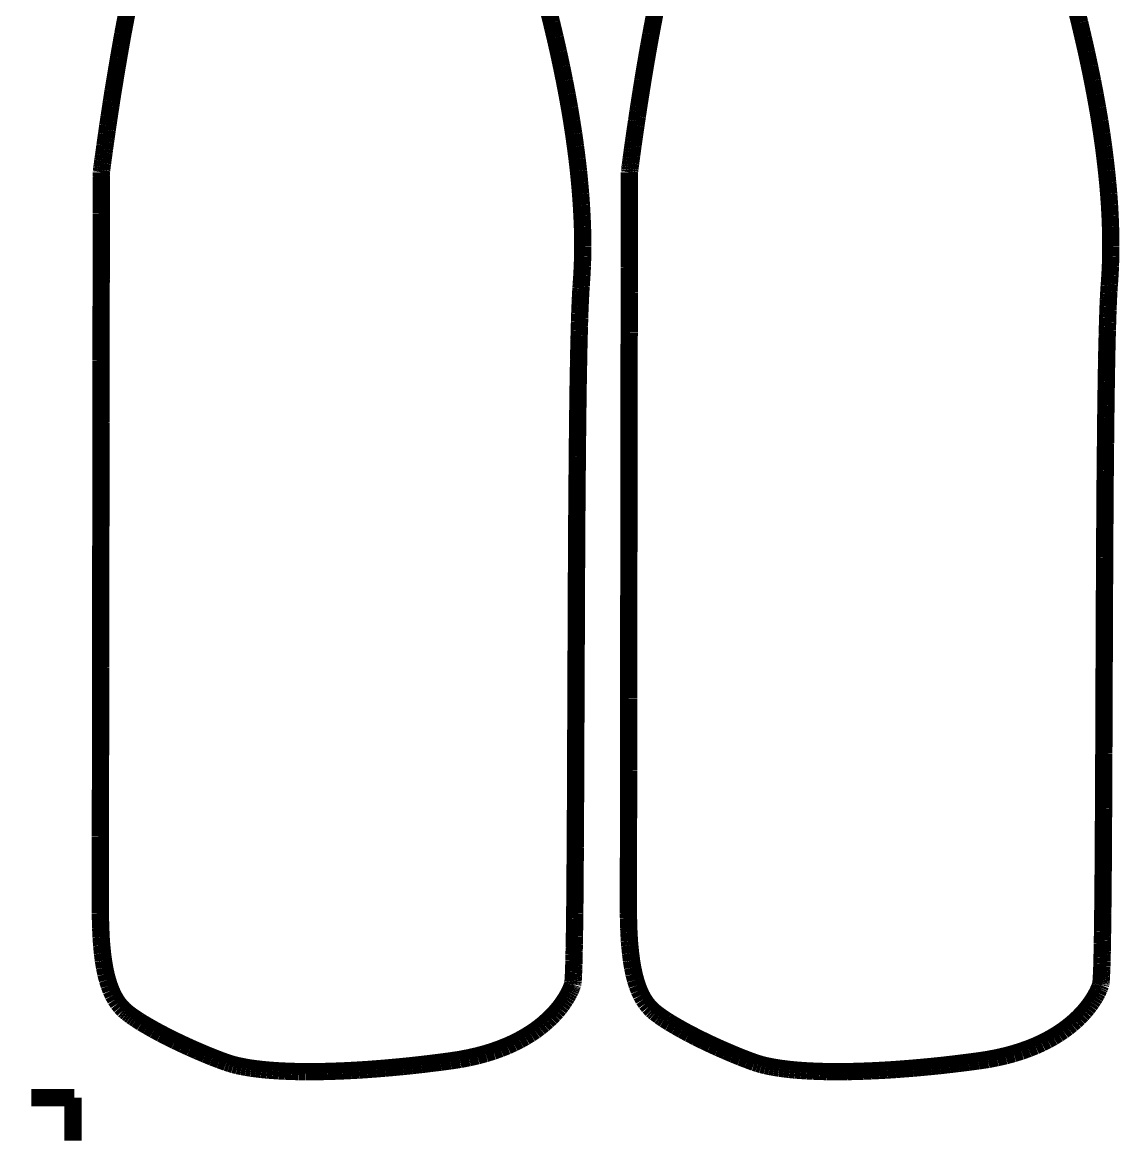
# Model space of a CAD drawing. Extents: x 0 to 49.7, y 1.1 to 69.1.
# Drawn here: x -0.04 to 22.01, y 1.08 to 23.75 of the extents above; entities that cross this region are included whole.
import ezdxf

# ---------------------------------------------------------------- set-up
doc = ezdxf.new("R2010")
doc.units = 0
doc.layers.get('0').update_dxf_attribs({"linetype": 'CONTINUOUS'})

msp = doc.modelspace()

# ---------------------------------------------------------------- linework, layer by layer
at = {"color": 24, "const_width": 0.348}
for points in [[(2.061, 23.983), (1.971, 23.508)], [(10.594, 23.742), (10.518, 24.048)], [(12.681, 23.983), (12.591, 23.508)], [(21.214, 23.742), (21.137, 24.048)], [(10.666, 23.441), (10.594, 23.742)], [(21.285, 23.441), (21.214, 23.742)], [(1.971, 23.508), (1.929, 23.272)], [(10.733, 23.147), (10.666, 23.441)], [(12.591, 23.508), (12.548, 23.272)], [(21.352, 23.147), (21.285, 23.441)], [(1.929, 23.272), (1.888, 23.038)], [(12.548, 23.272), (12.507, 23.038)], [(1.888, 23.038), (1.849, 22.808)], [(10.795, 22.858), (10.733, 23.147)], [(12.507, 23.038), (12.468, 22.808)], [(21.414, 22.858), (21.352, 23.147)], [(1.849, 22.808), (1.812, 22.584)], [(10.853, 22.575), (10.795, 22.858)], [(12.468, 22.808), (12.431, 22.584)], [(21.472, 22.575), (21.414, 22.858)], [(1.812, 22.584), (1.776, 22.366)], [(10.906, 22.298), (10.853, 22.575)], [(12.431, 22.584), (12.396, 22.366)], [(21.525, 22.298), (21.472, 22.575)], [(1.776, 22.366), (1.743, 22.156)], [(10.955, 22.027), (10.906, 22.298)], [(12.396, 22.366), (12.363, 22.156)], [(21.574, 22.027), (21.525, 22.298)], [(1.728, 22.054), (1.713, 21.955)], [(1.743, 22.156), (1.728, 22.054)], [(12.347, 22.054), (12.332, 21.955)], [(12.363, 22.156), (12.347, 22.054)], [(1.698, 21.858), (1.684, 21.764)], [(1.713, 21.955), (1.698, 21.858)], [(10.999, 21.762), (10.955, 22.027)], [(12.318, 21.858), (12.303, 21.764)], [(12.332, 21.955), (12.318, 21.858)], [(21.619, 21.762), (21.574, 22.027)], [(1.67, 21.673), (1.658, 21.585)], [(1.684, 21.764), (1.67, 21.673)], [(11.039, 21.503), (10.999, 21.762)], [(12.29, 21.673), (12.277, 21.585)], [(12.303, 21.764), (12.29, 21.673)], [(21.659, 21.503), (21.619, 21.762)], [(1.634, 21.42), (1.623, 21.343)], [(1.645, 21.501), (1.634, 21.42)], [(1.658, 21.585), (1.645, 21.501)], [(11.075, 21.249), (11.039, 21.503)], [(12.253, 21.42), (12.242, 21.343)], [(12.265, 21.501), (12.253, 21.42)], [(12.277, 21.585), (12.265, 21.501)], [(21.695, 21.249), (21.659, 21.503)], [(1.603, 21.199), (1.594, 21.134)], [(1.612, 21.269), (1.603, 21.199)], [(1.623, 21.343), (1.612, 21.269)], [(11.107, 21.002), (11.075, 21.249)], [(12.222, 21.199), (12.213, 21.134)], [(12.232, 21.269), (12.222, 21.199)], [(12.242, 21.343), (12.232, 21.269)], [(21.726, 21.002), (21.695, 21.249)], [(1.564, 20.916), (1.558, 20.874)], [(1.57, 20.964), (1.564, 20.916)], [(1.577, 21.016), (1.57, 20.964)], [(1.585, 21.073), (1.577, 21.016)], [(1.594, 21.134), (1.585, 21.073)], [(11.135, 20.76), (11.107, 21.002)], [(12.184, 20.916), (12.178, 20.874)], [(12.19, 20.964), (12.184, 20.916)], [(12.197, 21.016), (12.19, 20.964)], [(12.205, 21.073), (12.197, 21.016)], [(12.213, 21.134), (12.205, 21.073)], [(21.754, 20.76), (21.726, 21.002)], [(1.541, 20.742), (1.54, 20.733)], [(1.54, 20.733), (1.54, 20.73)], [(1.54, 20.73), (1.54, 20.727)], [(1.54, 20.727), (1.54, 20.72)], [(1.54, 20.72), (1.54, 20.707)], [(1.54, 20.707), (1.54, 20.69)], [(1.54, 20.69), (1.54, 20.668)], [(1.543, 20.757), (1.541, 20.742)], [(1.546, 20.778), (1.543, 20.757)], [(1.549, 20.805), (1.546, 20.778)], [(1.553, 20.837), (1.549, 20.805)], [(1.558, 20.874), (1.553, 20.837)], [(11.158, 20.525), (11.135, 20.76)], [(12.16, 20.733), (12.159, 20.73)], [(12.159, 20.73), (12.159, 20.727)], [(12.159, 20.727), (12.159, 20.72)], [(12.159, 20.72), (12.159, 20.707)], [(12.159, 20.707), (12.159, 20.69)], [(12.159, 20.69), (12.159, 20.668)], [(12.161, 20.742), (12.16, 20.733)], [(12.163, 20.757), (12.161, 20.742)], [(12.165, 20.778), (12.163, 20.757)], [(12.169, 20.805), (12.165, 20.778)], [(12.173, 20.837), (12.169, 20.805)], [(12.178, 20.874), (12.173, 20.837)], [(21.778, 20.525), (21.754, 20.76)], [(1.539, 20.575), (1.539, 20.535)], [(1.539, 20.535), (1.539, 20.491)], [(1.539, 20.491), (1.539, 20.443)], [(1.54, 20.668), (1.539, 20.642)], [(1.539, 20.642), (1.539, 20.611)], [(1.539, 20.611), (1.539, 20.575)], [(11.178, 20.295), (11.158, 20.525)], [(12.159, 20.668), (12.159, 20.642)], [(12.159, 20.642), (12.159, 20.611)], [(12.159, 20.611), (12.159, 20.575)], [(12.159, 20.575), (12.159, 20.535)], [(12.159, 20.535), (12.159, 20.491)], [(12.159, 20.491), (12.159, 20.443)], [(21.798, 20.295), (21.778, 20.525)], [(1.539, 20.443), (1.539, 20.39)], [(1.539, 20.39), (1.539, 20.333)], [(1.539, 20.333), (1.539, 20.272)], [(1.539, 20.272), (1.539, 20.207)], [(11.194, 20.071), (11.178, 20.295)], [(12.159, 20.443), (12.159, 20.39)], [(12.159, 20.39), (12.159, 20.333)], [(12.159, 20.333), (12.159, 20.272)], [(12.159, 20.272), (12.158, 20.207)], [(21.814, 20.071), (21.798, 20.295)], [(1.539, 20.207), (1.539, 20.138)], [(1.539, 20.138), (1.539, 20.066)], [(1.539, 20.066), (1.539, 19.99)], [(11.206, 19.853), (11.194, 20.071)], [(12.158, 20.207), (12.158, 20.138)], [(12.158, 20.138), (12.158, 20.066)], [(12.158, 20.066), (12.158, 19.99)], [(21.826, 19.853), (21.814, 20.071)], [(1.538, 19.91), (1.538, 19.826)], [(1.538, 19.826), (1.538, 19.739)], [(1.539, 19.99), (1.538, 19.91)], [(11.215, 19.641), (11.206, 19.853)], [(12.158, 19.99), (12.158, 19.91)], [(12.158, 19.91), (12.158, 19.826)], [(12.158, 19.826), (12.158, 19.739)], [(21.834, 19.641), (21.826, 19.853)], [(1.538, 19.739), (1.538, 19.648)], [(1.538, 19.648), (1.538, 19.555)], [(1.538, 19.555), (1.538, 19.457)], [(11.22, 19.435), (11.215, 19.641)], [(12.158, 19.739), (12.158, 19.648)], [(12.158, 19.648), (12.158, 19.555)], [(12.158, 19.555), (12.157, 19.457)], [(21.839, 19.435), (21.834, 19.641)], [(1.538, 19.457), (1.538, 19.357)], [(1.538, 19.357), (1.537, 19.254)], [(11.221, 19.234), (11.22, 19.435)], [(12.157, 19.457), (12.157, 19.357)], [(12.157, 19.357), (12.157, 19.254)], [(21.84, 19.234), (21.839, 19.435)], [(1.537, 19.254), (1.537, 19.147)], [(1.537, 19.147), (1.537, 19.037)], [(11.219, 19.04), (11.221, 19.234)], [(12.157, 19.254), (12.157, 19.147)], [(12.157, 19.147), (12.157, 19.037)], [(21.838, 19.04), (21.84, 19.234)], [(1.537, 19.037), (1.537, 18.925)], [(1.537, 18.925), (1.537, 18.81)], [(11.213, 18.851), (11.219, 19.04)], [(12.157, 19.037), (12.157, 18.925)], [(12.157, 18.925), (12.156, 18.81)], [(21.833, 18.851), (21.838, 19.04)], [(1.537, 18.81), (1.537, 18.692)], [(1.537, 18.692), (1.537, 18.571)], [(11.192, 18.492), (11.204, 18.669)], [(11.204, 18.669), (11.213, 18.851)], [(12.156, 18.81), (12.156, 18.692)], [(12.156, 18.692), (12.156, 18.571)], [(21.812, 18.492), (21.824, 18.669)], [(21.824, 18.669), (21.833, 18.851)], [(1.537, 18.571), (1.536, 18.447)], [(1.536, 18.447), (1.536, 18.322)], [(11.185, 18.398), (11.189, 18.447)], [(11.189, 18.447), (11.192, 18.492)], [(12.156, 18.571), (12.156, 18.447)], [(12.156, 18.447), (12.156, 18.322)], [(21.805, 18.398), (21.808, 18.447)], [(21.808, 18.447), (21.812, 18.492)], [(1.536, 18.322), (1.536, 18.062)], [(11.173, 18.167), (11.176, 18.229)], [(11.176, 18.229), (11.179, 18.289)], [(11.179, 18.289), (11.182, 18.345)], [(11.182, 18.345), (11.185, 18.398)], [(12.156, 18.322), (12.155, 18.062)], [(21.792, 18.167), (21.795, 18.229)], [(21.795, 18.229), (21.798, 18.289)], [(21.798, 18.289), (21.802, 18.345)], [(21.802, 18.345), (21.805, 18.398)], [(1.536, 18.062), (1.535, 17.794)], [(11.164, 17.958), (11.167, 18.031)], [(11.167, 18.031), (11.17, 18.1)], [(11.17, 18.1), (11.173, 18.167)], [(12.155, 18.062), (12.155, 17.794)], [(21.784, 17.958), (21.786, 18.031)], [(21.786, 18.031), (21.789, 18.1)], [(21.789, 18.1), (21.792, 18.167)], [(1.535, 17.794), (1.535, 17.517)], [(11.156, 17.721), (11.159, 17.803)], [(11.159, 17.803), (11.161, 17.882)], [(11.161, 17.882), (11.164, 17.958)], [(12.155, 17.794), (12.155, 17.517)], [(21.776, 17.721), (21.778, 17.803)], [(21.778, 17.803), (21.781, 17.882)], [(21.781, 17.882), (21.784, 17.958)], [(1.535, 17.517), (1.535, 17.232)], [(11.149, 17.458), (11.151, 17.548)], [(11.151, 17.548), (11.154, 17.636)], [(11.154, 17.636), (11.156, 17.721)], [(12.155, 17.517), (12.154, 17.232)], [(21.768, 17.458), (21.771, 17.548)], [(21.771, 17.548), (21.773, 17.636)], [(21.773, 17.636), (21.776, 17.721)], [(11.144, 17.268), (11.146, 17.364)], [(11.146, 17.364), (11.149, 17.458)], [(21.764, 17.268), (21.766, 17.364)], [(21.766, 17.364), (21.768, 17.458)], [(1.535, 17.232), (1.534, 16.94)], [(11.138, 16.964), (11.142, 17.169)], [(11.142, 17.169), (11.144, 17.268)], [(12.154, 17.232), (12.154, 16.94)], [(21.757, 16.964), (21.761, 17.169)], [(21.761, 17.169), (21.764, 17.268)], [(1.534, 16.94), (1.534, 16.64)], [(11.134, 16.749), (11.138, 16.964)], [(12.154, 16.94), (12.153, 16.64)], [(21.753, 16.749), (21.757, 16.964)], [(1.534, 16.64), (1.533, 16.335)], [(11.13, 16.524), (11.134, 16.749)], [(12.153, 16.64), (12.153, 16.335)], [(21.749, 16.524), (21.753, 16.749)], [(11.126, 16.291), (11.13, 16.524)], [(21.746, 16.291), (21.749, 16.524)], [(1.533, 16.335), (1.533, 16.024)], [(11.123, 16.049), (11.126, 16.291)], [(12.153, 16.335), (12.153, 16.024)], [(21.743, 16.049), (21.746, 16.291)], [(1.533, 16.024), (1.533, 15.707)], [(11.12, 15.8), (11.123, 16.049)], [(12.153, 16.024), (12.152, 15.707)], [(21.739, 15.8), (21.743, 16.049)], [(1.533, 15.707), (1.532, 15.387)], [(11.117, 15.543), (11.12, 15.8)], [(12.152, 15.707), (12.152, 15.387)], [(21.736, 15.543), (21.739, 15.8)], [(11.114, 15.279), (11.117, 15.543)], [(21.734, 15.279), (21.736, 15.543)], [(1.532, 15.387), (1.532, 15.062)], [(11.111, 15.009), (11.114, 15.279)], [(12.152, 15.387), (12.151, 15.062)], [(21.731, 15.009), (21.734, 15.279)], [(1.532, 15.062), (1.531, 14.735)], [(12.151, 15.062), (12.151, 14.735)], [(11.109, 14.734), (11.111, 15.009)], [(21.728, 14.734), (21.731, 15.009)], [(1.531, 14.735), (1.531, 14.405)], [(11.107, 14.452), (11.109, 14.734)], [(12.151, 14.735), (12.15, 14.405)], [(21.726, 14.452), (21.728, 14.734)], [(1.531, 14.405), (1.53, 13.739)], [(11.104, 14.166), (11.107, 14.452)], [(12.15, 14.405), (12.149, 13.739)], [(21.724, 14.166), (21.726, 14.452)], [(11.102, 13.876), (11.104, 14.166)], [(21.722, 13.876), (21.724, 14.166)], [(1.53, 13.739), (1.529, 13.07)], [(11.1, 13.582), (11.102, 13.876)], [(12.149, 13.739), (12.148, 13.07)], [(21.72, 13.582), (21.722, 13.876)], [(11.099, 13.284), (11.1, 13.582)], [(21.718, 13.284), (21.72, 13.582)], [(11.097, 12.984), (11.099, 13.284)], [(21.716, 12.984), (21.718, 13.284)], [(1.529, 13.07), (1.528, 12.402)], [(11.095, 12.681), (11.097, 12.984)], [(12.148, 13.07), (12.148, 12.402)], [(21.715, 12.681), (21.716, 12.984)], [(11.092, 12.071), (11.095, 12.681)], [(21.712, 12.071), (21.715, 12.681)], [(1.528, 12.402), (1.528, 12.07)], [(12.148, 12.402), (12.147, 12.07)], [(1.528, 12.07), (1.527, 11.741)], [(11.09, 11.457), (11.092, 12.071)], [(12.147, 12.07), (12.147, 11.741)], [(21.709, 11.457), (21.712, 12.071)], [(1.527, 11.741), (1.527, 11.414)], [(12.147, 11.741), (12.146, 11.414)], [(1.527, 11.414), (1.526, 11.091)], [(11.087, 10.844), (11.09, 11.457)], [(12.146, 11.414), (12.146, 11.091)], [(21.707, 10.844), (21.709, 11.457)], [(1.526, 11.091), (1.526, 10.772)], [(12.146, 11.091), (12.145, 10.772)], [(1.526, 10.772), (1.525, 10.457)], [(11.085, 10.236), (11.087, 10.844)], [(12.145, 10.772), (12.145, 10.457)], [(21.704, 10.236), (21.707, 10.844)], [(1.525, 10.457), (1.525, 10.148)], [(12.145, 10.457), (12.145, 10.148)], [(1.525, 10.148), (1.525, 9.844)], [(11.084, 9.935), (11.085, 10.236)], [(12.145, 10.148), (12.144, 9.844)], [(21.703, 9.935), (21.704, 10.236)], [(1.525, 9.844), (1.524, 9.547)], [(11.082, 9.636), (11.084, 9.935)], [(12.144, 9.844), (12.144, 9.547)], [(21.702, 9.636), (21.703, 9.935)], [(11.081, 9.341), (11.082, 9.636)], [(21.701, 9.341), (21.702, 9.636)], [(1.524, 9.547), (1.524, 9.257)], [(12.144, 9.547), (12.143, 9.257)], [(1.524, 9.257), (1.523, 8.974)], [(11.08, 9.049), (11.081, 9.341)], [(12.143, 9.257), (12.143, 8.974)], [(21.7, 9.049), (21.701, 9.341)], [(1.523, 8.974), (1.523, 8.7)], [(11.079, 8.761), (11.08, 9.049)], [(12.143, 8.974), (12.143, 8.7)], [(21.698, 8.761), (21.7, 9.049)], [(1.523, 8.7), (1.523, 8.434)], [(11.078, 8.478), (11.079, 8.761)], [(12.143, 8.7), (12.142, 8.434)], [(21.697, 8.478), (21.698, 8.761)], [(11.076, 8.201), (11.078, 8.478)], [(21.696, 8.201), (21.697, 8.478)], [(1.523, 8.434), (1.522, 8.178)], [(12.142, 8.434), (12.142, 8.178)], [(1.522, 8.178), (1.522, 8.054)], [(1.522, 8.054), (1.522, 7.932)], [(11.075, 7.929), (11.076, 8.201)], [(12.142, 8.178), (12.142, 8.054)], [(12.142, 8.054), (12.142, 7.932)], [(21.695, 7.929), (21.696, 8.201)], [(1.522, 7.932), (1.522, 7.813)], [(1.522, 7.813), (1.522, 7.697)], [(11.074, 7.663), (11.075, 7.929)], [(12.142, 7.932), (12.142, 7.813)], [(12.142, 7.813), (12.141, 7.697)], [(21.693, 7.663), (21.695, 7.929)], [(1.522, 7.697), (1.522, 7.583)], [(1.522, 7.583), (1.522, 7.472)], [(11.072, 7.404), (11.074, 7.663)], [(12.141, 7.697), (12.141, 7.583)], [(12.141, 7.583), (12.141, 7.472)], [(21.692, 7.404), (21.693, 7.663)], [(1.521, 7.365), (1.521, 7.26)], [(1.522, 7.472), (1.521, 7.365)], [(11.071, 7.152), (11.072, 7.404)], [(12.141, 7.472), (12.141, 7.365)], [(12.141, 7.365), (12.141, 7.26)], [(21.69, 7.152), (21.692, 7.404)], [(1.521, 7.26), (1.521, 7.158)], [(1.521, 7.158), (1.521, 7.06)], [(11.069, 6.907), (11.071, 7.152)], [(12.141, 7.26), (12.141, 7.158)], [(12.141, 7.158), (12.141, 7.06)], [(21.689, 6.907), (21.69, 7.152)], [(1.521, 7.06), (1.521, 6.965)], [(1.521, 6.965), (1.521, 6.873)], [(1.521, 6.873), (1.521, 6.785)], [(11.067, 6.671), (11.069, 6.907)], [(12.14, 6.873), (12.14, 6.785)], [(12.141, 7.06), (12.141, 6.965)], [(12.141, 6.965), (12.14, 6.873)], [(21.687, 6.671), (21.689, 6.907)], [(1.521, 6.785), (1.521, 6.7)], [(1.521, 6.7), (1.521, 6.619)], [(11.066, 6.443), (11.067, 6.671)], [(12.14, 6.785), (12.14, 6.7)], [(12.14, 6.7), (12.14, 6.619)], [(21.685, 6.443), (21.687, 6.671)], [(1.52, 6.467), (1.52, 6.397)], [(1.521, 6.619), (1.52, 6.541)], [(1.52, 6.541), (1.52, 6.467)], [(11.064, 6.225), (11.066, 6.443)], [(12.14, 6.619), (12.14, 6.541)], [(12.14, 6.541), (12.14, 6.467)], [(12.14, 6.467), (12.14, 6.397)], [(21.683, 6.225), (21.685, 6.443)], [(1.52, 6.397), (1.52, 6.33)], [(1.52, 6.33), (1.52, 6.268)], [(1.52, 6.268), (1.52, 6.21)], [(1.52, 6.21), (1.52, 6.155)], [(11.062, 6.016), (11.064, 6.225)], [(12.14, 6.397), (12.14, 6.33)], [(12.14, 6.33), (12.14, 6.268)], [(12.14, 6.268), (12.14, 6.21)], [(12.14, 6.21), (12.14, 6.155)], [(21.681, 6.016), (21.683, 6.225)], [(1.52, 6.155), (1.52, 6.105)], [(1.52, 6.105), (1.52, 6.059)], [(1.52, 6.059), (1.52, 6.018)], [(1.52, 6.018), (1.52, 5.981)], [(1.52, 5.981), (1.52, 5.948)], [(1.52, 5.948), (1.52, 5.92)], [(11.061, 5.916), (11.062, 6.016)], [(12.14, 6.155), (12.14, 6.105)], [(12.14, 6.105), (12.14, 6.059)], [(12.14, 6.059), (12.14, 6.018)], [(12.14, 6.018), (12.14, 5.981)], [(12.14, 5.981), (12.14, 5.948)], [(12.14, 5.948), (12.14, 5.92)], [(21.68, 5.916), (21.681, 6.016)], [(1.52, 5.92), (1.52, 5.818)], [(1.52, 5.818), (1.522, 5.718)], [(11.057, 5.63), (11.058, 5.722)], [(11.058, 5.722), (11.06, 5.818)], [(11.06, 5.818), (11.061, 5.916)], [(12.14, 5.92), (12.14, 5.818)], [(12.14, 5.818), (12.141, 5.718)], [(21.677, 5.63), (21.678, 5.722)], [(21.678, 5.722), (21.679, 5.818)], [(21.679, 5.818), (21.68, 5.916)], [(1.522, 5.718), (1.524, 5.622)], [(1.524, 5.622), (1.527, 5.528)], [(1.527, 5.528), (1.531, 5.437)], [(11.055, 5.453), (11.056, 5.54)], [(11.056, 5.54), (11.057, 5.63)], [(12.141, 5.718), (12.143, 5.622)], [(12.143, 5.622), (12.146, 5.528)], [(12.146, 5.528), (12.15, 5.437)], [(21.674, 5.453), (21.676, 5.54)], [(21.676, 5.54), (21.677, 5.63)], [(1.531, 5.437), (1.535, 5.349)], [(1.535, 5.349), (1.541, 5.263)], [(11.051, 5.21), (11.052, 5.288)], [(11.052, 5.288), (11.054, 5.369)], [(11.054, 5.369), (11.055, 5.453)], [(12.15, 5.437), (12.155, 5.349)], [(12.155, 5.349), (12.16, 5.263)], [(21.67, 5.21), (21.672, 5.288)], [(21.672, 5.288), (21.673, 5.369)], [(21.673, 5.369), (21.674, 5.453)], [(1.541, 5.263), (1.547, 5.18)], [(1.547, 5.18), (1.563, 5.022)], [(11.046, 4.995), (11.048, 5.063)], [(11.048, 5.063), (11.049, 5.135)], [(11.049, 5.135), (11.051, 5.21)], [(12.16, 5.263), (12.167, 5.18)], [(12.167, 5.18), (12.183, 5.022)], [(21.666, 4.995), (21.668, 5.063)], [(21.668, 5.063), (21.669, 5.135)], [(21.669, 5.135), (21.67, 5.21)], [(1.563, 5.022), (1.582, 4.873)], [(1.582, 4.873), (1.605, 4.735)], [(11.042, 4.809), (11.043, 4.868)], [(11.043, 4.868), (11.045, 4.93)], [(11.045, 4.93), (11.046, 4.995)], [(12.183, 5.022), (12.202, 4.873)], [(12.202, 4.873), (12.225, 4.735)], [(21.661, 4.809), (21.663, 4.868)], [(21.663, 4.868), (21.664, 4.93)], [(21.664, 4.93), (21.666, 4.995)], [(1.605, 4.735), (1.632, 4.606)], [(1.632, 4.606), (1.663, 4.486)], [(11.033, 4.57), (11.035, 4.611)], [(11.035, 4.611), (11.036, 4.655)], [(11.036, 4.655), (11.038, 4.703)], [(11.038, 4.703), (11.04, 4.754)], [(11.04, 4.754), (11.042, 4.809)], [(12.225, 4.735), (12.252, 4.606)], [(12.252, 4.606), (12.283, 4.486)], [(21.652, 4.57), (21.654, 4.611)], [(21.654, 4.611), (21.656, 4.655)], [(21.656, 4.655), (21.658, 4.703)], [(21.658, 4.703), (21.66, 4.754)], [(21.66, 4.754), (21.661, 4.809)], [(1.663, 4.486), (1.698, 4.376)], [(1.698, 4.376), (1.736, 4.274)], [(11.005, 4.358), (11.011, 4.375)], [(11.011, 4.375), (11.014, 4.385)], [(11.014, 4.385), (11.015, 4.389)], [(11.015, 4.389), (11.018, 4.397)], [(11.018, 4.397), (11.02, 4.41)], [(11.02, 4.41), (11.022, 4.426)], [(11.022, 4.426), (11.024, 4.447)], [(11.024, 4.447), (11.027, 4.472)], [(11.027, 4.472), (11.029, 4.501)], [(11.029, 4.501), (11.031, 4.534)], [(11.031, 4.534), (11.033, 4.57)], [(12.283, 4.486), (12.317, 4.376)], [(12.317, 4.376), (12.356, 4.274)], [(21.624, 4.358), (21.63, 4.375)], [(21.63, 4.375), (21.634, 4.385)], [(21.634, 4.385), (21.635, 4.389)], [(21.635, 4.389), (21.637, 4.397)], [(21.637, 4.397), (21.64, 4.41)], [(21.64, 4.41), (21.642, 4.426)], [(21.642, 4.426), (21.644, 4.447)], [(21.644, 4.447), (21.646, 4.472)], [(21.646, 4.472), (21.648, 4.501)], [(21.648, 4.501), (21.65, 4.534)], [(21.65, 4.534), (21.652, 4.57)], [(1.736, 4.274), (1.779, 4.181)], [(1.779, 4.181), (1.825, 4.096)], [(10.869, 4.091), (10.9, 4.142)], [(10.9, 4.142), (10.927, 4.19)], [(10.927, 4.19), (10.95, 4.233)], [(10.95, 4.233), (10.969, 4.272)], [(10.969, 4.272), (10.984, 4.306)], [(10.984, 4.306), (10.996, 4.335)], [(10.996, 4.335), (11.005, 4.358)], [(12.356, 4.274), (12.398, 4.181)], [(12.398, 4.181), (12.445, 4.096)], [(21.489, 4.091), (21.52, 4.142)], [(21.52, 4.142), (21.547, 4.19)], [(21.547, 4.19), (21.57, 4.233)], [(21.57, 4.233), (21.588, 4.272)], [(21.588, 4.272), (21.604, 4.306)], [(21.604, 4.306), (21.616, 4.335)], [(21.616, 4.335), (21.624, 4.358)], [(1.825, 4.096), (1.876, 4.019)], [(1.876, 4.019), (1.932, 3.95)], [(1.932, 3.95), (1.991, 3.888)], [(10.695, 3.858), (10.747, 3.92)], [(10.747, 3.92), (10.792, 3.979)], [(10.792, 3.979), (10.833, 4.037)], [(10.833, 4.037), (10.869, 4.091)], [(12.445, 4.096), (12.496, 4.019)], [(12.496, 4.019), (12.551, 3.95)], [(12.551, 3.95), (12.611, 3.888)], [(21.315, 3.858), (21.366, 3.92)], [(21.366, 3.92), (21.412, 3.979)], [(21.412, 3.979), (21.453, 4.037)], [(21.453, 4.037), (21.489, 4.091)], [(1.991, 3.888), (2.024, 3.859)], [(2.024, 3.859), (2.061, 3.828)], [(2.061, 3.828), (2.101, 3.797)], [(2.101, 3.797), (2.145, 3.764)], [(2.145, 3.764), (2.192, 3.731)], [(2.192, 3.731), (2.243, 3.697)], [(2.243, 3.697), (2.296, 3.663)], [(10.506, 3.665), (10.575, 3.73)], [(10.575, 3.73), (10.638, 3.795)], [(10.638, 3.795), (10.695, 3.858)], [(12.611, 3.888), (12.643, 3.859)], [(12.643, 3.859), (12.68, 3.828)], [(12.68, 3.828), (12.721, 3.797)], [(12.721, 3.797), (12.765, 3.764)], [(12.765, 3.764), (12.812, 3.731)], [(12.812, 3.731), (12.862, 3.697)], [(12.862, 3.697), (12.916, 3.663)], [(21.126, 3.665), (21.195, 3.73)], [(21.195, 3.73), (21.258, 3.795)], [(21.258, 3.795), (21.315, 3.858)], [(2.296, 3.663), (2.352, 3.627)], [(2.352, 3.627), (2.473, 3.556)], [(2.473, 3.556), (2.601, 3.483)], [(2.601, 3.483), (2.738, 3.409)], [(10.164, 3.403), (10.26, 3.467)], [(10.26, 3.467), (10.349, 3.533)], [(10.349, 3.533), (10.431, 3.599)], [(10.431, 3.599), (10.506, 3.665)], [(12.916, 3.663), (12.972, 3.627)], [(12.972, 3.627), (13.092, 3.556)], [(13.092, 3.556), (13.221, 3.483)], [(13.221, 3.483), (13.357, 3.409)], [(20.783, 3.403), (20.879, 3.467)], [(20.879, 3.467), (20.968, 3.533)], [(20.968, 3.533), (21.051, 3.599)], [(21.051, 3.599), (21.126, 3.665)], [(2.738, 3.409), (2.88, 3.336)], [(2.88, 3.336), (3.027, 3.263)], [(3.027, 3.263), (3.177, 3.192)], [(9.829, 3.217), (9.948, 3.277)], [(9.948, 3.277), (10.06, 3.339)], [(10.06, 3.339), (10.164, 3.403)], [(13.357, 3.409), (13.5, 3.336)], [(13.5, 3.336), (13.647, 3.263)], [(13.647, 3.263), (13.796, 3.192)], [(20.449, 3.217), (20.568, 3.277)], [(20.568, 3.277), (20.679, 3.339)], [(20.679, 3.339), (20.783, 3.403)], [(3.177, 3.192), (3.328, 3.122)], [(3.328, 3.122), (3.479, 3.056)], [(3.479, 3.056), (3.629, 2.992)], [(9.104, 2.961), (9.267, 3.005)], [(9.267, 3.005), (9.421, 3.053)], [(9.421, 3.053), (9.565, 3.105)], [(9.565, 3.105), (9.701, 3.159)], [(9.701, 3.159), (9.829, 3.217)], [(13.796, 3.192), (13.948, 3.122)], [(13.948, 3.122), (14.099, 3.056)], [(14.099, 3.056), (14.249, 2.992)], [(19.723, 2.961), (19.886, 3.005)], [(19.886, 3.005), (20.04, 3.053)], [(20.04, 3.053), (20.185, 3.105)], [(20.185, 3.105), (20.321, 3.159)], [(20.321, 3.159), (20.449, 3.217)], [(3.629, 2.992), (3.776, 2.932)], [(3.776, 2.932), (3.918, 2.877)], [(3.918, 2.877), (4.055, 2.827)], [(4.055, 2.827), (4.124, 2.805)], [(4.124, 2.805), (4.199, 2.783)], [(4.199, 2.783), (4.279, 2.763)], [(7.788, 2.764), (7.976, 2.785)], [(7.976, 2.785), (8.167, 2.808)], [(8.167, 2.808), (8.361, 2.832)], [(8.361, 2.832), (8.557, 2.858)], [(8.557, 2.858), (8.749, 2.887)], [(8.749, 2.887), (8.931, 2.922)], [(8.931, 2.922), (9.104, 2.961)], [(14.249, 2.992), (14.395, 2.932)], [(14.395, 2.932), (14.538, 2.877)], [(14.538, 2.877), (14.674, 2.827)], [(14.674, 2.827), (14.743, 2.805)], [(14.743, 2.805), (14.818, 2.783)], [(14.818, 2.783), (14.899, 2.763)], [(18.408, 2.764), (18.596, 2.785)], [(18.596, 2.785), (18.787, 2.808)], [(18.787, 2.808), (18.98, 2.832)], [(18.98, 2.832), (19.176, 2.858)], [(19.176, 2.858), (19.369, 2.887)], [(19.369, 2.887), (19.551, 2.922)], [(19.551, 2.922), (19.723, 2.961)], [(4.279, 2.763), (4.365, 2.745)], [(4.365, 2.745), (4.456, 2.728)], [(4.456, 2.728), (4.553, 2.712)], [(4.553, 2.712), (4.655, 2.699)], [(4.655, 2.699), (4.761, 2.686)], [(4.761, 2.686), (4.873, 2.675)], [(4.873, 2.675), (4.989, 2.666)], [(4.989, 2.666), (5.11, 2.658)], [(5.11, 2.658), (5.236, 2.652)], [(5.236, 2.652), (5.366, 2.647)], [(5.366, 2.647), (5.5, 2.643)], [(5.5, 2.643), (5.639, 2.642)], [(5.639, 2.642), (5.782, 2.642)], [(5.782, 2.642), (5.929, 2.643)], [(5.929, 2.643), (6.08, 2.646)], [(6.08, 2.646), (6.235, 2.651)], [(6.235, 2.651), (6.394, 2.657)], [(6.394, 2.657), (6.557, 2.665)], [(6.557, 2.665), (6.723, 2.674)], [(6.723, 2.674), (6.892, 2.685)], [(6.892, 2.685), (7.065, 2.698)], [(7.065, 2.698), (7.241, 2.712)], [(7.241, 2.712), (7.42, 2.728)], [(7.42, 2.728), (7.603, 2.745)], [(7.603, 2.745), (7.788, 2.764)], [(14.899, 2.763), (14.985, 2.745)], [(14.985, 2.745), (15.076, 2.728)], [(15.076, 2.728), (15.173, 2.712)], [(15.173, 2.712), (15.274, 2.699)], [(15.274, 2.699), (15.381, 2.686)], [(15.381, 2.686), (15.492, 2.675)], [(15.492, 2.675), (15.609, 2.666)], [(15.609, 2.666), (15.73, 2.658)], [(15.73, 2.658), (15.855, 2.652)], [(15.855, 2.652), (15.985, 2.647)], [(15.985, 2.647), (16.12, 2.643)], [(16.12, 2.643), (16.259, 2.642)], [(16.259, 2.642), (16.402, 2.642)], [(16.402, 2.642), (16.549, 2.643)], [(16.549, 2.643), (16.7, 2.646)], [(16.7, 2.646), (16.855, 2.651)], [(16.855, 2.651), (17.014, 2.657)], [(17.014, 2.657), (17.176, 2.665)], [(17.176, 2.665), (17.342, 2.674)], [(17.342, 2.674), (17.512, 2.685)], [(17.512, 2.685), (17.685, 2.698)], [(17.685, 2.698), (17.861, 2.712)], [(17.861, 2.712), (18.04, 2.728)], [(18.04, 2.728), (18.222, 2.745)], [(18.222, 2.745), (18.408, 2.764)], [(0.129, 2.12), (0.998, 2.12)], [(0.968, 1.251), (0.968, 2.12)]]:
    msp.add_lwpolyline(points, dxfattribs=at)

doc.saveas('drawing.dxf')
